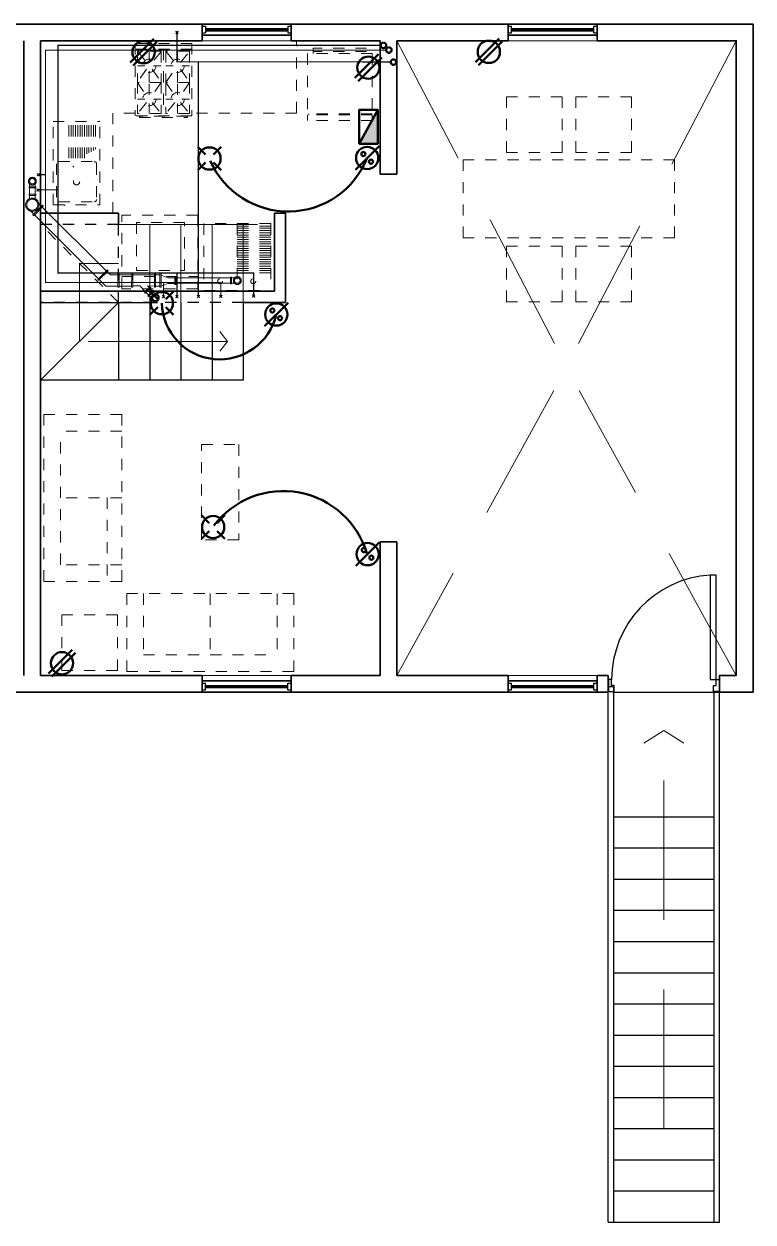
# Model space of a CAD drawing. Header units: metres. Extents: x -255 to -21, y -639 to -244.
# Drawn here: x -163.85 to -157.3, y -366.72 to -355.96 of the extents above; entities that cross this region are included whole.
import ezdxf

# ---------------------------------------------------------------- set-up
doc = ezdxf.new("R2010")
doc.units = ezdxf.units.M
doc.header["$LTSCALE"] = 5
doc.header["$MEASUREMENT"] = 0
doc.linetypes.add('DASHDOT', pattern=[1, 0.5, -0.25, 0, -0.25])
doc.linetypes.add('HIDDEN', pattern=[0.375, 0.25, -0.125])
doc.layers.get('0').update_dxf_attribs({"color": 30})
for name, color, linetype, lineweight in [('A-DOOR-FULL', 4, 'Continuous', 25), ('A-EQPM-FIXD', 1, 'Continuous', 50), ('A-FLOR-LEVL', 7, 'Continuous', 35), ('A-FLOR-OVHD', 3, 'HIDDEN', 18), ('A-FLOR-STRS', 4, 'Continuous', 25), ('A-FURN', 8, 'Continuous', 18), ('A-GLAZ-FULL', 4, 'Continuous', 25), ('A-WALL-FULL', 7, 'Continuous', 35), ('A-WALL-FULL-EXTR', 7, 'Continuous', 35), ('A-WALL-FULL-INTR', 7, 'Continuous', 35)]:
    doc.layers.add(name, color=color, linetype=linetype, lineweight=lineweight)

# ---------------------------------------------------------------- blocks, each defined once
blk = doc.blocks.new('DOOR-80')
for points in [[(-0.07, 0.89), (-0.07, 0.09), (-0.025, 0.09), (-0.025, 0.89), (-0.07, 0.89)], [(-0.825, 0.09), (-0.85, 0.09), (-0.85, 0), (-0.805, 0), (-0.805, 0.045), (-0.825, 0.045), (-0.825, 0.09)], [(-0.025, 0.09), (0, 0.09), (0, 0), (-0.045, 0), (-0.045, 0.045), (-0.025, 0.045), (-0.025, 0.09)]]:
    blk.add_lwpolyline(points)
at = {"linetype": 'HIDDEN'}
blk.add_arc((-0.0227, 0.0891), 0.8023, 93.38109, 179.93414, dxfattribs=at)

msp = doc.modelspace()

# ---------------------------------------------------------------- hatches: boundary and pattern name
at = {"layer": 'A-EQPM-FIXD'}
msp.add_hatch(color=256, dxfattribs=at).paths.add_polyline_path([(-160.835, -357.039), (-160.666, -357.039), (-160.666, -356.736)])

# ---------------------------------------------------------------- linework, layer by layer
for p, q in [((-162.892, -356.309), (-162.679, -356.097)), ((-162.863, -356.338), (-162.651, -356.125)), ((-159.789, -356.306), (-159.577, -356.094)), ((-159.761, -356.334), (-159.549, -356.122)), ((-160.872, -356.448), (-160.66, -356.236)), ((-160.844, -356.476), (-160.631, -356.264)), ((-160.666, -356.736), (-160.835, -357.039)), ((-162.214, -357.136), (-162.285, -357.066)), ((-162.144, -357.136), (-162.073, -357.066)), ((-160.868, -357.274), (-160.655, -357.061)), ((-162.214, -357.207), (-162.285, -357.278)), ((-162.144, -357.207), (-162.073, -357.278)), ((-162.643, -358.436), (-162.714, -358.365)), ((-162.572, -358.436), (-162.501, -358.365)), ((-162.643, -358.506), (-162.714, -358.577)), ((-162.572, -358.506), (-162.501, -358.577)), ((-161.685, -358.679), (-161.473, -358.467)), ((-162.181, -360.447), (-162.252, -360.376)), ((-162.111, -360.447), (-162.04, -360.376)), ((-162.181, -360.518), (-162.252, -360.589)), ((-162.111, -360.518), (-162.04, -360.589)), ((-160.864, -360.831), (-160.652, -360.619)), ((-163.624, -361.797), (-163.412, -361.584)), ((-163.595, -361.825), (-163.383, -361.613))]:
    msp.add_line(p, q, dxfattribs=at)
at = {"layer": 'A-EQPM-FIXD', "linetype": 'DASHDOT', "const_width": 0.01}
for points in [[(-162.483, -356.026), (-162.458, -356.051)], [(-162.458, -356.027), (-162.483, -356.051)], [(-160.55, -356.305), (-162.471, -356.303), (-162.471, -356.039)], [(-160.64, -356.156), (-163.54, -356.156), (-163.54, -358.2), (-161.782, -358.2), (-161.782, -358.407)], [(-160.592, -356.198), (-163.653, -356.198), (-163.653, -358.285), (-162.077, -358.285), (-162.077, -358.411)], [(-162.279, -356.303), (-162.279, -358.414)], [(-163.651, -357.317), (-163.718, -357.317)], [(-163.718, -357.454), (-163.538, -357.454)], [(-162.471, -358.414), (-162.471, -358.2)], [(-162.591, -358.414), (-162.591, -358.285)], [(-162.459, -358.402), (-162.484, -358.426)], [(-162.483, -358.401), (-162.459, -358.426)], [(-162.291, -358.398), (-162.266, -358.423)], [(-162.266, -358.399), (-162.291, -358.423)], [(-161.77, -358.395), (-161.795, -358.419)], [(-161.794, -358.394), (-161.77, -358.419)]]:
    msp.add_lwpolyline(points, dxfattribs=at)
at = {"layer": 'A-EQPM-FIXD'}
msp.add_lwpolyline([(-160.835, -357.039), (-160.666, -357.039), (-160.666, -356.736), (-160.835, -356.736)], close=True, dxfattribs=at)
at = {"layer": 'A-EQPM-FIXD', "const_width": 0.01}
for points in [[(-163.73, -357.305), (-163.706, -357.33)], [(-163.705, -357.305), (-163.73, -357.329)], [(-163.732, -357.443), (-163.708, -357.468)], [(-163.707, -357.444), (-163.732, -357.468)], [(-162.603, -358.401), (-162.579, -358.426)], [(-162.578, -358.402), (-162.603, -358.426)], [(-162.065, -358.399), (-162.09, -358.423)], [(-162.089, -358.398), (-162.065, -358.423)]]:
    msp.add_lwpolyline(points, dxfattribs=at)
at = {"layer": 'A-EQPM-FIXD'}
for centre, radius in [((-162.771, -356.217), 0.1), ((-159.669, -356.214), 0.1), ((-160.752, -356.356), 0.1), ((-162.179, -357.172), 0.1), ((-160.762, -357.167), 0.1), ((-160.796, -357.132), 0.0185), ((-160.728, -357.2), 0.0185), ((-162.607, -358.471), 0.1), ((-161.579, -358.573), 0.1), ((-161.614, -358.537), 0.0185), ((-161.545, -358.606), 0.0185), ((-162.146, -360.482), 0.1), ((-160.758, -360.725), 0.1), ((-160.792, -360.689), 0.0185), ((-160.724, -360.757), 0.0185), ((-163.504, -361.705), 0.1)]:
    msp.add_circle(centre, radius, dxfattribs=at)
at = {"layer": 'A-EQPM-FIXD', "linetype": 'DASHDOT'}
for centre in [(-160.616, -356.156), (-160.567, -356.198), (-160.526, -356.306)]:
    msp.add_circle(centre, 0.0245, dxfattribs=at)
for centre, radius, start, end in [((-161.472, -356.883), 0.765, 203.8688, 338.2127), ((-162.087, -358.455), 0.521, 181.7911, 346.8879), ((-161.515, -360.943), 0.784, 16.1573, 142.7505)]:
    msp.add_arc(centre, radius, start, end, dxfattribs=at)
at = {"layer": 'A-FLOR-LEVL'}
for p, q in [((-161.446, -355.964), (-162.246, -355.964)), ((-159.496, -355.964), (-159.496, -356.064)), ((-159.496, -355.964), (-158.696, -355.964)), ((-161.446, -356.064), (-162.246, -356.064)), ((-159.496, -356.064), (-158.696, -356.064)), ((-161.446, -361.864), (-162.246, -361.864)), ((-161.446, -361.964), (-162.246, -361.964)), ((-159.496, -361.864), (-158.696, -361.864)), ((-159.496, -361.864), (-159.496, -361.964)), ((-159.496, -361.964), (-158.696, -361.964))]:
    msp.add_line(p, q, dxfattribs=at)
at = {"layer": 'A-FLOR-OVHD'}
for p, q in [((-162.246, -356.114), (-161.446, -356.114)), ((-159.078, -358.832), (-160.496, -356.114)), ((-159.496, -356.114), (-158.696, -356.114)), ((-157.446, -356.114), (-158.863, -358.832)), ((-162.996, -357.764), (-161.596, -357.764)), ((-162.716, -358.464), (-162.716, -357.764)), ((-162.436, -358.464), (-162.436, -357.764)), ((-162.156, -358.464), (-162.156, -357.764)), ((-161.876, -358.464), (-161.876, -357.764)), ((-163.346, -358.114), (-162.996, -358.114)), ((-163.346, -358.814), (-163.346, -358.114)), ((-162.017, -358.814), (-162.087, -358.726)), ((-162.017, -358.814), (-163.346, -358.814)), ((-162.017, -358.814), (-162.087, -358.901)), ((-159.084, -359.256), (-160.496, -361.814)), ((-157.446, -361.814), (-158.857, -359.256)), ((-162.246, -361.814), (-161.446, -361.814)), ((-159.496, -361.814), (-158.696, -361.814))]:
    msp.add_line(p, q, dxfattribs=at)
at = {"layer": 'A-FLOR-OVHD', "linetype": 'DASHDOT'}
msp.add_lwpolyline([(-176.646, -355.964), (-176.646, -361.964), (-171.396, -361.964), (-171.396, -366.724), (-170.396, -366.724), (-170.396, -361.964), (-164.996, -361.964), (-164.996, -366.724), (-163.996, -366.724), (-163.996, -361.964), (-158.596, -361.964), (-158.596, -366.724), (-157.596, -366.724), (-157.596, -361.964), (-157.296, -361.964), (-157.296, -355.964)], close=True, dxfattribs=at)
at = {"layer": 'A-FLOR-OVHD'}
for points in [[(-157.916, -362.422), (-158.096, -362.31), (-158.276, -362.422)], [(-158.096, -365.884), (-158.096, -362.31)]]:
    msp.add_lwpolyline(points, dxfattribs=at)
at = {"layer": 'A-FLOR-STRS', "linetype": 'HIDDEN', "ltscale": 0.001}
for p, q in [((-162.996, -358.464), (-163.696, -357.764)), ((-162.996, -357.764), (-163.696, -357.764)), ((-162.996, -358.464), (-162.996, -357.764)), ((-161.876, -358.464), (-163.696, -358.464))]:
    msp.add_line(p, q, dxfattribs=at)
at = {"layer": 'A-FLOR-STRS', "linetype": 'DASHDOT', "ltscale": 15}
msp.add_line((-162.996, -358.464), (-163.696, -359.164), dxfattribs=at)
at = {"layer": 'A-FLOR-STRS'}
for p, q in [((-163.696, -358.464), (-162.647, -358.464)), ((-162.996, -358.464), (-162.996, -359.164)), ((-162.716, -358.464), (-162.716, -359.164)), ((-162.436, -358.464), (-162.436, -359.164)), ((-162.156, -358.464), (-162.156, -359.164)), ((-161.876, -358.464), (-161.876, -359.164)), ((-161.876, -359.164), (-163.696, -359.164)), ((-158.596, -361.914), (-158.546, -361.914)), ((-158.596, -366.724), (-158.596, -361.914)), ((-158.546, -366.724), (-158.546, -361.914)), ((-158.546, -361.964), (-157.596, -361.964)), ((-157.646, -366.724), (-157.646, -361.964)), ((-157.596, -366.724), (-157.596, -361.964)), ((-158.546, -363.084), (-157.646, -363.084)), ((-158.546, -363.364), (-157.646, -363.364)), ((-158.546, -363.644), (-157.646, -363.644)), ((-158.546, -363.924), (-157.646, -363.924)), ((-158.546, -364.204), (-157.646, -364.204)), ((-158.546, -364.484), (-157.646, -364.484)), ((-158.546, -364.764), (-157.646, -364.764)), ((-158.546, -365.044), (-157.646, -365.044)), ((-158.546, -365.324), (-157.646, -365.324)), ((-158.546, -365.604), (-157.646, -365.604)), ((-158.546, -365.884), (-157.646, -365.884)), ((-158.546, -366.164), (-157.646, -366.164)), ((-158.546, -366.444), (-157.646, -366.444)), ((-158.596, -366.724), (-157.596, -366.724))]:
    msp.add_line(p, q, dxfattribs=at)
at = {"layer": 'A-FURN', "linetype": 'HIDDEN', "ltscale": 0.001}
for p, q in [((-162.337, -356.139), (-162.847, -356.139)), ((-162.847, -356.139), (-162.847, -356.789)), ((-162.337, -356.139), (-162.337, -356.789)), ((-161.396, -356.764), (-161.396, -356.114)), ((-162.337, -356.189), (-162.847, -356.189)), ((-162.827, -356.209), (-162.827, -356.489)), ((-162.612, -356.209), (-162.827, -356.209)), ((-162.827, -356.209), (-162.745, -356.309)), ((-162.72, -356.3), (-162.72, -356.209)), ((-162.612, -356.212), (-162.694, -356.309)), ((-162.612, -356.209), (-162.612, -356.489)), ((-162.592, -356.189), (-162.592, -356.789)), ((-162.357, -356.209), (-162.572, -356.209)), ((-162.572, -356.209), (-162.572, -356.512)), ((-162.572, -356.209), (-162.49, -356.309)), ((-162.465, -356.3), (-162.465, -356.209)), ((-162.439, -356.309), (-162.357, -356.209)), ((-162.357, -356.209), (-162.357, -356.489)), ((-160.717, -356.23), (-161.297, -356.23)), ((-161.297, -356.23), (-161.297, -356.77)), ((-161.247, -356.18), (-161.247, -356.23)), ((-160.767, -356.18), (-161.247, -356.18)), ((-160.767, -356.2), (-161.247, -356.2)), ((-160.767, -356.21), (-161.247, -356.21)), ((-160.717, -356.23), (-160.717, -356.77)), ((-162.827, -356.339), (-162.759, -356.339)), ((-162.745, -356.369), (-162.827, -356.489)), ((-162.694, -356.369), (-162.612, -356.489)), ((-162.681, -356.339), (-162.612, -356.339)), ((-162.572, -356.339), (-162.504, -356.339)), ((-162.572, -356.489), (-162.49, -356.369)), ((-162.439, -356.369), (-162.357, -356.489)), ((-162.426, -356.339), (-162.357, -356.339)), ((-162.72, -356.489), (-162.72, -356.378)), ((-162.465, -356.489), (-162.465, -356.378)), ((-162.612, -356.489), (-162.827, -356.489)), ((-162.827, -356.489), (-162.827, -356.769)), ((-162.827, -356.489), (-162.745, -356.609)), ((-162.72, -356.6), (-162.72, -356.489)), ((-162.612, -356.489), (-162.694, -356.609)), ((-162.612, -356.489), (-162.612, -356.769)), ((-162.357, -356.489), (-162.572, -356.489)), ((-162.572, -356.489), (-162.49, -356.609)), ((-162.572, -356.509), (-162.572, -356.769)), ((-162.465, -356.6), (-162.465, -356.489)), ((-162.357, -356.489), (-162.439, -356.609)), ((-162.357, -356.489), (-162.357, -356.769)), ((-162.827, -356.639), (-162.759, -356.639)), ((-162.745, -356.669), (-162.827, -356.769)), ((-162.72, -356.769), (-162.72, -356.678)), ((-162.694, -356.669), (-162.612, -356.769)), ((-162.681, -356.639), (-162.612, -356.639)), ((-162.572, -356.639), (-162.504, -356.639)), ((-162.49, -356.669), (-162.572, -356.769)), ((-162.465, -356.769), (-162.465, -356.678)), ((-162.439, -356.669), (-162.357, -356.769)), ((-162.426, -356.639), (-162.357, -356.639)), ((-159.011, -356.617), (-159.511, -356.617)), ((-159.511, -356.617), (-159.511, -357.117)), ((-159.011, -357.117), (-159.011, -356.617)), ((-158.887, -356.617), (-158.887, -357.117)), ((-158.387, -356.617), (-158.887, -356.617)), ((-158.387, -357.117), (-158.387, -356.617)), ((-162.847, -356.764), (-163.046, -356.764)), ((-163.046, -357.664), (-163.046, -356.764)), ((-162.337, -356.789), (-162.847, -356.789)), ((-162.612, -356.769), (-162.827, -356.769)), ((-162.357, -356.769), (-162.572, -356.769)), ((-161.396, -356.764), (-162.337, -356.764)), ((-160.717, -356.77), (-161.297, -356.77)), ((-161.297, -356.78), (-161.297, -356.83)), ((-160.717, -356.78), (-161.297, -356.78)), ((-161.287, -356.77), (-161.287, -356.78)), ((-160.727, -356.77), (-160.727, -356.78)), ((-160.717, -356.78), (-160.717, -356.83)), ((-163.584, -356.839), (-163.164, -356.839)), ((-163.584, -357.589), (-163.584, -356.839)), ((-163.442, -356.873), (-163.442, -357.169)), ((-163.422, -356.873), (-163.422, -357.169)), ((-163.402, -356.873), (-163.402, -357.169)), ((-163.382, -356.873), (-163.382, -357.169)), ((-163.362, -356.873), (-163.362, -357.169)), ((-163.342, -356.873), (-163.342, -357.169)), ((-163.322, -356.873), (-163.322, -357.169)), ((-163.302, -356.873), (-163.302, -357.169)), ((-163.282, -356.873), (-163.282, -357.13)), ((-163.262, -356.873), (-163.262, -357.122)), ((-163.242, -356.873), (-163.242, -357.112)), ((-163.222, -356.873), (-163.222, -357.101)), ((-163.202, -356.873), (-163.202, -357.087)), ((-163.164, -357.589), (-163.164, -356.839)), ((-160.717, -356.83), (-161.297, -356.83)), ((-159.511, -357.117), (-159.011, -357.117)), ((-158.887, -357.117), (-158.387, -357.117)), ((-163.553, -357.22), (-163.553, -357.54)), ((-163.533, -357.2), (-163.213, -357.2)), ((-163.193, -357.22), (-163.193, -357.54)), ((-159.901, -357.184), (-159.901, -357.884)), ((-158.001, -357.184), (-159.901, -357.184)), ((-158.001, -357.884), (-158.001, -357.184)), ((-163.584, -357.589), (-163.164, -357.589)), ((-163.533, -357.56), (-163.213, -357.56)), ((-162.965, -358.341), (-162.965, -357.681)), ((-162.285, -357.681), (-162.965, -357.681)), ((-162.285, -357.681), (-162.285, -358.343)), ((-161.629, -357.756), (-162.229, -357.756)), ((-162.229, -357.756), (-162.229, -358.356)), ((-161.929, -357.756), (-161.929, -358.356)), ((-161.629, -357.756), (-161.629, -358.356)), ((-161.929, -357.779), (-161.629, -357.779)), ((-161.929, -357.799), (-161.629, -357.799)), ((-161.929, -357.819), (-161.629, -357.819)), ((-161.929, -357.839), (-161.629, -357.839)), ((-161.929, -357.859), (-161.629, -357.859)), ((-161.929, -357.879), (-161.629, -357.879)), ((-161.929, -357.899), (-161.629, -357.899)), ((-161.929, -357.919), (-161.626, -357.919)), ((-161.929, -357.939), (-161.629, -357.939)), ((-161.929, -357.959), (-161.629, -357.959)), ((-161.929, -357.979), (-161.629, -357.979)), ((-159.901, -357.884), (-158.001, -357.884)), ((-159.511, -357.958), (-159.011, -357.958)), ((-159.511, -358.458), (-159.511, -357.958)), ((-159.011, -357.958), (-159.011, -358.458)), ((-158.887, -358.458), (-158.887, -357.958)), ((-158.887, -357.958), (-158.387, -357.958)), ((-158.387, -357.958), (-158.387, -358.458)), ((-161.929, -357.999), (-161.629, -357.999)), ((-161.929, -358.019), (-161.629, -358.019)), ((-161.929, -358.039), (-161.629, -358.039)), ((-161.929, -358.059), (-161.629, -358.059)), ((-161.929, -358.079), (-161.629, -358.079)), ((-161.929, -358.099), (-161.629, -358.099)), ((-161.929, -358.119), (-161.629, -358.119)), ((-161.929, -358.139), (-161.629, -358.139)), ((-161.929, -358.159), (-161.629, -358.159)), ((-161.929, -358.179), (-161.629, -358.179)), ((-161.929, -358.199), (-161.629, -358.199)), ((-162.965, -358.233), (-162.285, -358.233)), ((-162.285, -358.343), (-162.965, -358.341)), ((-162.229, -358.356), (-161.629, -358.356)), ((-159.011, -358.458), (-159.511, -358.458)), ((-158.387, -358.458), (-158.887, -358.458)), ((-163.667, -360.97), (-163.667, -359.47)), ((-162.967, -359.47), (-163.667, -359.47)), ((-162.967, -360.97), (-162.967, -359.47)), ((-162.967, -359.47), (-162.967, -360.97)), ((-162.967, -359.62), (-163.517, -359.62)), ((-163.517, -360.82), (-163.517, -359.62)), ((-162.967, -360.22), (-163.517, -360.22)), ((-163.099, -360.217), (-163.099, -360.917)), ((-162.967, -360.82), (-163.517, -360.82)), ((-162.967, -360.97), (-163.667, -360.97)), ((-162.922, -361.08), (-161.422, -361.08)), ((-161.422, -361.08), (-162.922, -361.08)), ((-162.922, -361.08), (-162.922, -361.78)), ((-162.772, -361.08), (-162.772, -361.63)), ((-162.172, -361.08), (-162.172, -361.63)), ((-161.572, -361.08), (-161.572, -361.63)), ((-161.422, -361.08), (-161.422, -361.78)), ((-163.006, -361.27), (-163.506, -361.27)), ((-163.506, -361.27), (-163.506, -361.77)), ((-163.006, -361.77), (-163.006, -361.27)), ((-162.772, -361.63), (-161.572, -361.63)), ((-163.506, -361.77), (-163.006, -361.77)), ((-162.922, -361.78), (-161.422, -361.78))]:
    msp.add_line(p, q, dxfattribs=at)
at = {"layer": 'A-FURN', "linetype": 'DASHDOT'}
for p, q in [((-163.399, -357.249), (-163.406, -357.242)), ((-163.8, -357.436), (-163.8, -357.426)), ((-163.8, -357.426), (-163.74, -357.426)), ((-163.74, -357.436), (-163.8, -357.436)), ((-163.795, -357.401), (-163.795, -357.426)), ((-163.795, -357.436), (-163.795, -357.533)), ((-163.745, -357.4), (-163.745, -357.426)), ((-163.745, -357.436), (-163.745, -357.533)), ((-163.74, -357.426), (-163.74, -357.436)), ((-163.8, -357.503), (-163.8, -357.493)), ((-163.8, -357.493), (-163.74, -357.493)), ((-163.74, -357.503), (-163.8, -357.503)), ((-163.74, -357.493), (-163.74, -357.503)), ((-163.758, -357.672), (-163.784, -357.646)), ((-163.765, -357.679), (-163.679, -357.592)), ((-163.758, -357.686), (-163.672, -357.599)), ((-163.688, -357.601), (-163.711, -357.577)), ((-163.106, -358.182), (-163.681, -357.608)), ((-163.679, -357.592), (-163.672, -357.599)), ((-163.481, -357.587), (-163.474, -357.594)), ((-163.758, -357.686), (-163.765, -357.679)), ((-163.176, -358.253), (-163.751, -357.679)), ((-163.182, -358.259), (-163.096, -358.173)), ((-163.175, -358.266), (-163.089, -358.18)), ((-163.069, -358.218), (-163.098, -358.189)), ((-163.096, -358.173), (-163.089, -358.18)), ((-163.175, -358.266), (-163.182, -358.259)), ((-163.111, -358.318), (-163.169, -358.26)), ((-163.001, -358.218), (-163.069, -358.218)), ((-163.001, -358.206), (-162.991, -358.206)), ((-163.001, -358.206), (-163.001, -358.328)), ((-162.991, -358.206), (-162.991, -358.328)), ((-162.877, -358.218), (-162.991, -358.218)), ((-162.877, -358.207), (-162.878, -358.328)), ((-162.867, -358.207), (-162.877, -358.207)), ((-162.867, -358.207), (-162.868, -358.328)), ((-162.674, -358.218), (-162.867, -358.217)), ((-162.664, -358.207), (-162.674, -358.207)), ((-162.674, -358.207), (-162.674, -358.328)), ((-162.664, -358.207), (-162.664, -358.328)), ((-162.624, -358.218), (-162.664, -358.218)), ((-162.624, -358.205), (-162.614, -358.205)), ((-162.624, -358.327), (-162.624, -358.205)), ((-162.614, -358.327), (-162.614, -358.205)), ((-162.614, -358.219), (-162.552, -358.244)), ((-162.614, -358.319), (-162.552, -358.294)), ((-162.491, -358.244), (-162.552, -358.244)), ((-162.491, -358.294), (-162.552, -358.294)), ((-162.491, -358.233), (-162.481, -358.233)), ((-162.491, -358.233), (-162.491, -358.303)), ((-162.491, -358.303), (-162.481, -358.303)), ((-162.481, -358.303), (-162.481, -358.233)), ((-161.991, -358.243), (-162.481, -358.243)), ((-161.991, -358.293), (-162.481, -358.293)), ((-161.991, -358.239), (-161.981, -358.239)), ((-161.991, -358.299), (-161.991, -358.239)), ((-161.981, -358.299), (-161.991, -358.299)), ((-161.981, -358.239), (-161.981, -358.299)), ((-161.953, -358.243), (-161.981, -358.243)), ((-161.953, -358.293), (-161.981, -358.293)), ((-163.001, -358.318), (-163.111, -358.318)), ((-162.991, -358.328), (-163.001, -358.328)), ((-162.878, -358.318), (-162.991, -358.318)), ((-162.878, -358.328), (-162.868, -358.328)), ((-162.806, -358.317), (-162.868, -358.317)), ((-162.757, -358.366), (-162.806, -358.317)), ((-162.764, -358.373), (-162.714, -358.324)), ((-162.764, -358.373), (-162.757, -358.38)), ((-162.707, -358.331), (-162.757, -358.38)), ((-162.726, -358.397), (-162.75, -358.373)), ((-162.722, -358.331), (-162.735, -358.317)), ((-162.674, -358.318), (-162.735, -358.317)), ((-162.684, -358.355), (-162.733, -358.404)), ((-162.733, -358.404), (-162.726, -358.411)), ((-162.726, -358.411), (-162.677, -358.362)), ((-162.7, -358.423), (-162.719, -358.404)), ((-162.691, -358.362), (-162.716, -358.339)), ((-162.714, -358.324), (-162.707, -358.331)), ((-162.677, -358.362), (-162.684, -358.355)), ((-162.665, -358.388), (-162.684, -358.369)), ((-162.674, -358.328), (-162.664, -358.328)), ((-162.624, -358.318), (-162.664, -358.318)), ((-162.614, -358.327), (-162.624, -358.327))]:
    msp.add_line(p, q, dxfattribs=at)
at = {"layer": 'A-FURN', "linetype": 'HIDDEN', "ltscale": 0.001}
for points in [[(-162.376, -356.792), (-162.808, -356.792), (-162.808, -356.805), (-162.376, -356.805)], [(-162.834, -357.748), (-162.834, -358.179), (-162.403, -358.179), (-162.403, -357.748)], [(-162.25, -359.741), (-161.916, -359.741), (-161.916, -360.598), (-162.25, -360.598)]]:
    msp.add_lwpolyline(points, close=True, dxfattribs=at)
for centre, radius in [((-162.72, -356.339), 0.0594), ((-162.465, -356.339), 0.0594), ((-162.72, -356.639), 0.0594), ((-162.465, -356.639), 0.0594), ((-163.373, -357.38), 0.0284), ((-162.083, -358.274), 0.0224), ((-161.786, -358.274), 0.0224)]:
    msp.add_circle(centre, radius, dxfattribs=at)
at = {"layer": 'A-FURN', "linetype": 'DASHDOT'}
for centre, radius in [((-163.77, -357.376), 0.035), ((-163.77, -357.376), 0.025), ((-163.771, -357.587), 0.06), ((-163.771, -357.587), 0.05), ((-161.929, -358.268), 0.035), ((-161.929, -358.268), 0.025), ((-162.665, -358.423), 0.035), ((-162.665, -358.423), 0.035), ((-162.665, -358.423), 0.035), ((-162.665, -358.423), 0.025), ((-162.665, -358.423), 0.025), ((-162.665, -358.423), 0.025)]:
    msp.add_circle(centre, radius, dxfattribs=at)
at = {"layer": 'A-FURN', "linetype": 'HIDDEN', "ltscale": 0.001}
for centre, start, end in [((-163.213, -357.22), 0, 90), ((-163.213, -357.54), 270, 0)]:
    msp.add_arc(centre, 0.02, start, end, dxfattribs=at)
at = {"layer": 'A-GLAZ-FULL'}
for p, q in [((-162.246, -355.984), (-162.216, -355.984)), ((-162.246, -356.044), (-162.216, -356.044)), ((-162.216, -356.004), (-161.476, -356.004)), ((-162.216, -356.014), (-161.476, -356.014)), ((-162.216, -356.024), (-161.476, -356.024)), ((-161.476, -355.984), (-161.446, -355.984)), ((-161.476, -356.044), (-161.446, -356.044)), ((-159.496, -355.984), (-159.466, -355.984)), ((-159.496, -356.044), (-159.466, -356.044)), ((-159.466, -356.044), (-159.466, -355.984)), ((-159.466, -356.004), (-158.726, -356.004)), ((-159.466, -356.014), (-158.726, -356.014)), ((-159.466, -356.024), (-158.726, -356.024)), ((-158.726, -356.044), (-158.726, -355.984)), ((-158.726, -355.984), (-158.696, -355.984)), ((-158.726, -356.044), (-158.696, -356.044)), ((-162.246, -361.884), (-162.216, -361.884)), ((-162.246, -361.944), (-162.216, -361.944)), ((-162.216, -361.904), (-161.476, -361.904)), ((-162.216, -361.914), (-161.476, -361.914)), ((-162.216, -361.924), (-161.476, -361.924)), ((-161.476, -361.884), (-161.446, -361.884)), ((-161.476, -361.944), (-161.446, -361.944)), ((-159.496, -361.884), (-159.466, -361.884)), ((-159.496, -361.944), (-159.466, -361.944)), ((-159.466, -361.944), (-159.466, -361.884)), ((-159.466, -361.904), (-158.726, -361.904)), ((-159.466, -361.914), (-158.726, -361.914)), ((-159.466, -361.924), (-158.726, -361.924)), ((-158.726, -361.884), (-158.696, -361.884)), ((-158.726, -361.944), (-158.726, -361.884)), ((-158.726, -361.944), (-158.696, -361.944))]:
    msp.add_line(p, q, dxfattribs=at)
at = {"layer": 'A-GLAZ-FULL', "ltscale": 0.001}
for p, q in [((-162.216, -355.984), (-162.216, -356.044)), ((-161.476, -355.984), (-161.476, -356.044)), ((-162.216, -361.944), (-162.216, -361.884)), ((-161.476, -361.944), (-161.476, -361.884))]:
    msp.add_line(p, q, dxfattribs=at)
at = {"layer": 'A-WALL-FULL'}
for p, q in [((-162.246, -356.114), (-162.246, -355.964)), ((-161.446, -356.114), (-161.446, -355.964)), ((-160.646, -357.314), (-160.496, -357.314))]:
    msp.add_line(p, q, dxfattribs=at)
at = {"layer": 'A-WALL-FULL', "ltscale": 0.001}
msp.add_line((-160.646, -357.314), (-160.646, -356.114), dxfattribs=at)
at = {"layer": 'A-WALL-FULL-EXTR'}
for p, q in [((-167.846, -355.964), (-162.246, -355.964)), ((-162.246, -356.114), (-162.246, -355.964)), ((-161.446, -355.964), (-161.446, -356.114)), ((-159.496, -356.114), (-159.496, -355.964)), ((-158.696, -356.114), (-158.696, -355.964)), ((-163.846, -361.814), (-163.846, -356.114)), ((-163.696, -356.114), (-162.246, -356.114)), ((-163.696, -361.814), (-163.696, -356.114)), ((-161.446, -356.114), (-160.646, -356.114)), ((-160.646, -357.314), (-160.646, -356.114)), ((-160.496, -357.314), (-160.496, -356.114)), ((-160.646, -357.314), (-160.496, -357.314)), ((-160.646, -361.814), (-160.646, -360.614)), ((-160.646, -360.614), (-160.496, -360.614)), ((-160.496, -361.814), (-160.496, -360.614)), ((-163.696, -361.814), (-162.246, -361.814)), ((-162.246, -361.964), (-162.246, -361.814)), ((-161.446, -361.814), (-160.646, -361.814)), ((-161.446, -361.964), (-161.446, -361.814)), ((-159.496, -361.814), (-160.496, -361.814)), ((-159.496, -361.964), (-159.496, -361.814)), ((-158.596, -361.814), (-158.696, -361.814)), ((-158.696, -361.964), (-158.696, -361.814)), ((-158.596, -361.964), (-158.596, -361.814)), ((-158.596, -361.964), (-158.596, -361.814)), ((-163.996, -361.964), (-162.246, -361.964)), ((-161.446, -361.964), (-158.596, -361.964))]:
    msp.add_line(p, q, dxfattribs=at)
for points in [[(-157.596, -361.964), (-157.296, -361.964), (-157.296, -355.964), (-161.446, -355.964)], [(-160.496, -356.114), (-159.496, -356.114)], [(-158.696, -356.114), (-157.446, -356.114), (-157.446, -361.814), (-157.596, -361.814), (-157.596, -361.964)]]:
    msp.add_lwpolyline(points, dxfattribs=at)
at = {"layer": 'A-WALL-FULL-INTR'}
for p, q in [((-163.696, -357.664), (-162.996, -357.664)), ((-162.996, -357.764), (-162.996, -357.664)), ((-161.596, -357.664), (-161.496, -357.664)), ((-161.596, -357.764), (-161.596, -357.664)), ((-161.596, -358.364), (-161.596, -357.764)), ((-161.496, -358.464), (-161.496, -357.664)), ((-161.596, -358.364), (-163.696, -358.364)), ((-161.496, -358.464), (-161.876, -358.464))]:
    msp.add_line(p, q, dxfattribs=at)

# ---------------------------------------------------------------- block references
at = {"layer": 'A-DOOR-FULL', "xscale": 1.173167019555478, "yscale": 1.173167019555478, "zscale": 1.173167019555478}
msp.add_blockref('DOOR-80', (-157.598, -361.958), dxfattribs=at)

doc.saveas('drawing.dxf')
